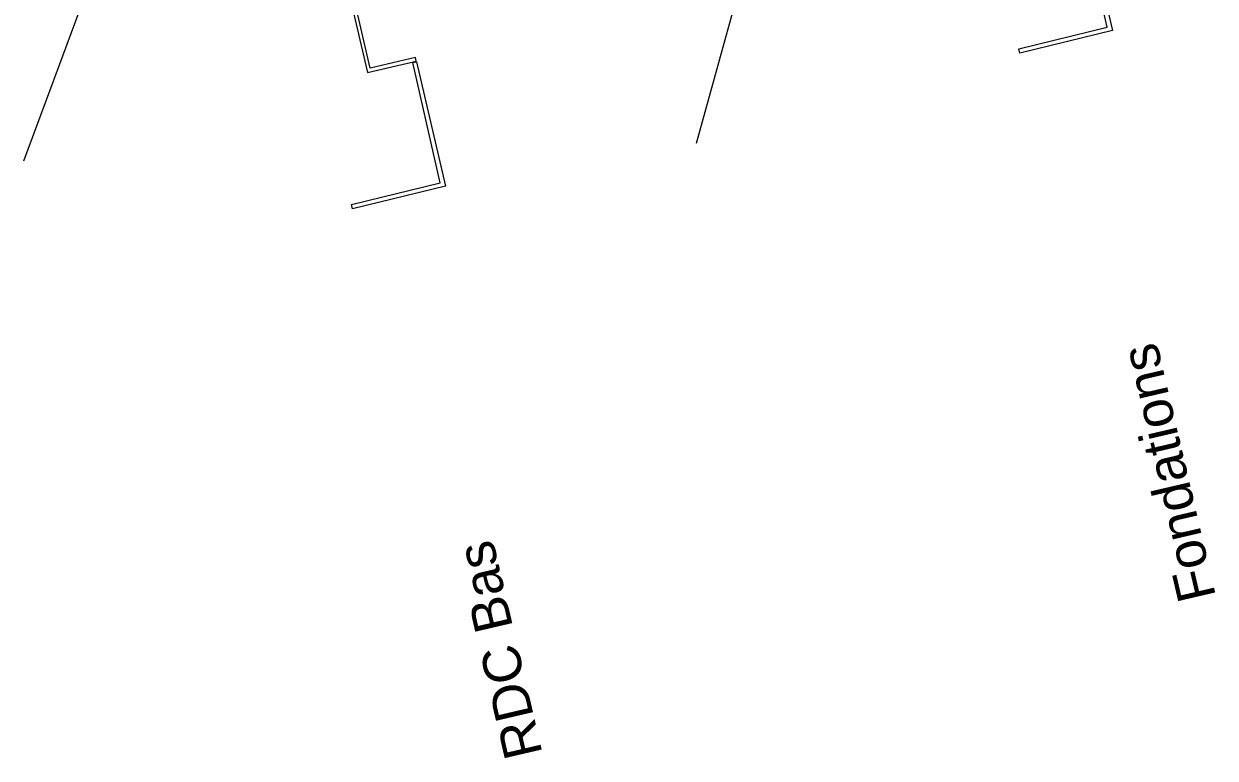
# Model space of a CAD drawing. Header units: metres. Extents: x -49 to 867749, y -579737 to 170817.
# Drawn here: x 596230.9 to 596324.9, y 139645.6 to 139703.6 of the extents above; entities that cross this region are included whole.
import ezdxf

# ---------------------------------------------------------------- set-up
doc = ezdxf.new("R2010")
doc.units = ezdxf.units.M
doc.header["$MEASUREMENT"] = 0
doc.layers.add('ACSP - Béton', color=252, linetype='Continuous', lineweight=18)
doc.layers.add('ACSP - Longrines', color=7, linetype='Continuous', lineweight=18)
doc.styles.add('ARIAL', font='arial.ttf')

msp = doc.modelspace()

# ---------------------------------------------------------------- linework, layer by layer
at = {"layer": 'ACSP - Béton'}
for points in [[(596309.403, 139701.591), (596316.394, 139703.283), (596314.233, 139712.775), (596314.525, 139712.843), (596316.814, 139703.024), (596309.485, 139701.251)], [(596261.848, 139700.615), (596261.78, 139700.907), (596258.217, 139700.072), (596256.572, 139707.143), (596260.136, 139707.973), (596260.068, 139708.265), (596256.211, 139707.368), (596257.995, 139699.717)], [(596256.738, 139689.315), (596263.729, 139691.007), (596261.568, 139700.499), (596261.86, 139700.567), (596264.149, 139690.748), (596256.82, 139688.975)]]:
    msp.add_lwpolyline(points, close=True, dxfattribs=at)
at = {"layer": 'ACSP - Longrines'}
for p, q in [((596283.976, 139694.145), (596318.632, 139819.236)), ((596230.874, 139692.754), (596266.019, 139787.135))]:
    msp.add_line(p, q, dxfattribs=at)

# ---------------------------------------------------------------- texts
at = {"layer": 'ACSP - Béton', "char_height": 3, "width": 40.14025, "attachment_point": 1, "rotation": 103.12127, "style": 'ARIAL'}
for s, insert in [('Fondations', (596322.067, 139657.681)), ('RDC Bas', (596268.909, 139645.29))]:
    msp.add_mtext(s, dxfattribs=dict(at, insert=insert))

doc.saveas('drawing.dxf')
